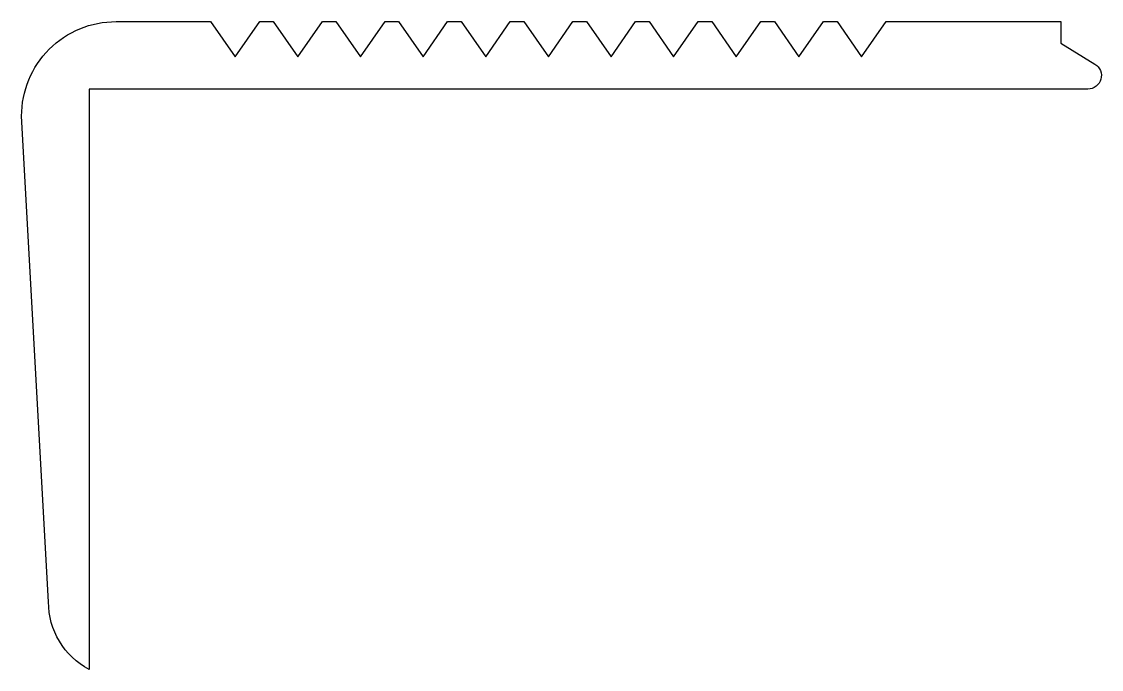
# Model space of a CAD drawing. Extents: x 158 to 198, y 214.5 to 238.5.
import ezdxf

# ---------------------------------------------------------------- set-up
doc = ezdxf.new("R2010")
doc.units = 0
doc.layers.add('ANA', color=220, linetype='CONTINUOUS')

msp = doc.modelspace()

# ---------------------------------------------------------------- linework, layer by layer
at = {"layer": 'ANA', "color": 7}
msp.add_lwpolyline([(176.137, 238.545), (176.637, 238.545), (177.547, 237.245), (178.457, 238.545), (178.957, 238.545), (179.868, 237.245), (180.778, 238.545), (181.278, 238.545), (182.188, 237.245), (183.098, 238.545), (183.598, 238.545), (184.509, 237.245), (185.419, 238.545), (185.919, 238.545), (186.829, 237.245), (187.74, 238.545), (188.24, 238.545), (189.15, 237.245), (190.06, 238.545), (196.534, 238.545), (196.534, 237.745), (197.796, 236.971, -0.756802), (197.534, 236.045), (160.534, 236.045), (160.534, 214.545, -0.280126), (159.034, 217.045), (158.034, 235.045, -0.414214), (161.534, 238.545), (165.034, 238.545), (165.944, 237.245), (166.855, 238.545), (167.355, 238.545), (168.265, 237.245), (169.175, 238.545), (169.675, 238.545), (170.586, 237.245), (171.496, 238.545), (171.996, 238.545), (172.906, 237.245), (173.816, 238.545), (174.316, 238.545), (175.227, 237.245)], format="xyb", close=True, dxfattribs=at)

doc.saveas('drawing.dxf')
